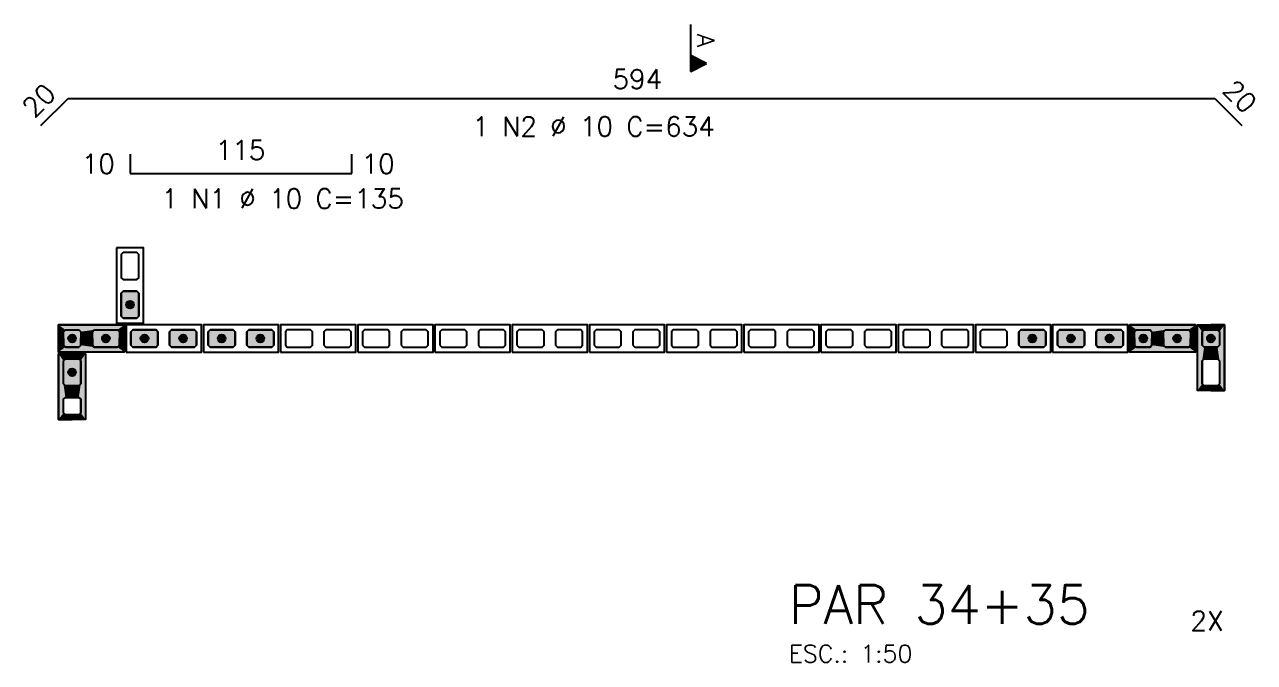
# Model space of a CAD drawing. Extents: x -1.9 to 86, y -1.6 to 61.
# Drawn here: x 26.14 to 38.88, y 30.15 to 36.76 of the extents above; entities that cross this region are included whole.
import ezdxf

# ---------------------------------------------------------------- set-up
doc = ezdxf.new("R2010")
doc.units = 0
doc.header["$MEASUREMENT"] = 0
for name, color, linetype in [('PENA_01', 1, 'CONTINUOUS'), ('PENA_02', 2, 'CONTINUOUS'), ('PENA_03', 3, 'CONTINUOUS'), ('PENA_05', 5, 'CONTINUOUS'), ('PENA_06', 6, 'CONTINUOUS'), ('PENA_11', 252, 'CONTINUOUS'), ('PENA_21', 100, 'CONTINUOUS')]:
    doc.layers.add(name, color=color, linetype=linetype)
doc.styles.get("Standard").update_dxf_attribs({"font": 'ROMANS.SHX'})

msp = doc.modelspace()

# ---------------------------------------------------------------- linework, layer by layer
at = {"layer": 'PENA_01', "linetype": 'Continuous'}
for points in [[(27.16, 34.394), (27.14, 34.374), (27.14, 34.134), (27.16, 34.114), (27.3, 34.114), (27.32, 34.134), (27.32, 34.374), (27.3, 34.394), (27.16, 34.394)], [(27.16, 33.994), (27.14, 33.974), (27.14, 33.734), (27.16, 33.714), (27.3, 33.714), (27.32, 33.734), (27.32, 33.974), (27.3, 33.994), (27.16, 33.994)], [(26.56, 33.594), (26.7, 33.594), (26.72, 33.574), (26.72, 33.434), (26.7, 33.414), (26.56, 33.414), (26.54, 33.434), (26.54, 33.574), (26.56, 33.594)], [(26.86, 33.594), (27.1, 33.594), (27.12, 33.574), (27.12, 33.434), (27.1, 33.414), (26.86, 33.414), (26.84, 33.434), (26.84, 33.574), (26.86, 33.594)], [(27.24, 33.434), (27.26, 33.414), (27.5, 33.414), (27.52, 33.434), (27.52, 33.574), (27.5, 33.594), (27.26, 33.594), (27.24, 33.574), (27.24, 33.434)], [(27.64, 33.434), (27.66, 33.414), (27.9, 33.414), (27.92, 33.434), (27.92, 33.574), (27.9, 33.594), (27.66, 33.594), (27.64, 33.574), (27.64, 33.434)], [(28.04, 33.434), (28.06, 33.414), (28.3, 33.414), (28.32, 33.434), (28.32, 33.574), (28.3, 33.594), (28.06, 33.594), (28.04, 33.574), (28.04, 33.434)], [(28.44, 33.434), (28.46, 33.414), (28.7, 33.414), (28.72, 33.434), (28.72, 33.574), (28.7, 33.594), (28.46, 33.594), (28.44, 33.574), (28.44, 33.434)], [(28.84, 33.434), (28.86, 33.414), (29.1, 33.414), (29.12, 33.434), (29.12, 33.574), (29.1, 33.594), (28.86, 33.594), (28.84, 33.574), (28.84, 33.434)], [(29.24, 33.434), (29.26, 33.414), (29.5, 33.414), (29.52, 33.434), (29.52, 33.574), (29.5, 33.594), (29.26, 33.594), (29.24, 33.574), (29.24, 33.434)], [(29.64, 33.434), (29.66, 33.414), (29.9, 33.414), (29.92, 33.434), (29.92, 33.574), (29.9, 33.594), (29.66, 33.594), (29.64, 33.574), (29.64, 33.434)], [(30.04, 33.434), (30.06, 33.414), (30.3, 33.414), (30.32, 33.434), (30.32, 33.574), (30.3, 33.594), (30.06, 33.594), (30.04, 33.574), (30.04, 33.434)], [(30.44, 33.434), (30.46, 33.414), (30.7, 33.414), (30.72, 33.434), (30.72, 33.574), (30.7, 33.594), (30.46, 33.594), (30.44, 33.574), (30.44, 33.434)], [(30.84, 33.434), (30.86, 33.414), (31.1, 33.414), (31.12, 33.434), (31.12, 33.574), (31.1, 33.594), (30.86, 33.594), (30.84, 33.574), (30.84, 33.434)], [(31.24, 33.434), (31.26, 33.414), (31.5, 33.414), (31.52, 33.434), (31.52, 33.574), (31.5, 33.594), (31.26, 33.594), (31.24, 33.574), (31.24, 33.434)], [(31.64, 33.434), (31.66, 33.414), (31.9, 33.414), (31.92, 33.434), (31.92, 33.574), (31.9, 33.594), (31.66, 33.594), (31.64, 33.574), (31.64, 33.434)], [(32.04, 33.434), (32.06, 33.414), (32.3, 33.414), (32.32, 33.434), (32.32, 33.574), (32.3, 33.594), (32.06, 33.594), (32.04, 33.574), (32.04, 33.434)], [(32.44, 33.434), (32.46, 33.414), (32.7, 33.414), (32.72, 33.434), (32.72, 33.574), (32.7, 33.594), (32.46, 33.594), (32.44, 33.574), (32.44, 33.434)], [(32.84, 33.434), (32.86, 33.414), (33.1, 33.414), (33.12, 33.434), (33.12, 33.574), (33.1, 33.594), (32.86, 33.594), (32.84, 33.574), (32.84, 33.434)], [(33.24, 33.434), (33.26, 33.414), (33.5, 33.414), (33.52, 33.434), (33.52, 33.574), (33.5, 33.594), (33.26, 33.594), (33.24, 33.574), (33.24, 33.434)], [(33.64, 33.434), (33.66, 33.414), (33.9, 33.414), (33.92, 33.434), (33.92, 33.574), (33.9, 33.594), (33.66, 33.594), (33.64, 33.574), (33.64, 33.434)], [(34.04, 33.434), (34.06, 33.414), (34.3, 33.414), (34.32, 33.434), (34.32, 33.574), (34.3, 33.594), (34.06, 33.594), (34.04, 33.574), (34.04, 33.434)], [(34.44, 33.434), (34.46, 33.414), (34.7, 33.414), (34.72, 33.434), (34.72, 33.574), (34.7, 33.594), (34.46, 33.594), (34.44, 33.574), (34.44, 33.434)], [(34.84, 33.434), (34.86, 33.414), (35.1, 33.414), (35.12, 33.434), (35.12, 33.574), (35.1, 33.594), (34.86, 33.594), (34.84, 33.574), (34.84, 33.434)], [(35.24, 33.434), (35.26, 33.414), (35.5, 33.414), (35.52, 33.434), (35.52, 33.574), (35.5, 33.594), (35.26, 33.594), (35.24, 33.574), (35.24, 33.434)], [(35.64, 33.434), (35.66, 33.414), (35.9, 33.414), (35.92, 33.434), (35.92, 33.574), (35.9, 33.594), (35.66, 33.594), (35.64, 33.574), (35.64, 33.434)], [(36.04, 33.434), (36.06, 33.414), (36.3, 33.414), (36.32, 33.434), (36.32, 33.574), (36.3, 33.594), (36.06, 33.594), (36.04, 33.574), (36.04, 33.434)], [(36.44, 33.434), (36.46, 33.414), (36.7, 33.414), (36.72, 33.434), (36.72, 33.574), (36.7, 33.594), (36.46, 33.594), (36.44, 33.574), (36.44, 33.434)], [(36.84, 33.434), (36.86, 33.414), (37.1, 33.414), (37.12, 33.434), (37.12, 33.574), (37.1, 33.594), (36.86, 33.594), (36.84, 33.574), (36.84, 33.434)], [(37.24, 33.434), (37.26, 33.414), (37.5, 33.414), (37.52, 33.434), (37.52, 33.574), (37.5, 33.594), (37.26, 33.594), (37.24, 33.574), (37.24, 33.434)], [(37.66, 33.594), (37.8, 33.594), (37.82, 33.574), (37.82, 33.434), (37.8, 33.414), (37.66, 33.414), (37.64, 33.434), (37.64, 33.574), (37.66, 33.594)], [(37.96, 33.594), (38.2, 33.594), (38.22, 33.574), (38.22, 33.434), (38.2, 33.414), (37.96, 33.414), (37.94, 33.434), (37.94, 33.574), (37.96, 33.594)], [(38.52, 33.574), (38.52, 33.434), (38.5, 33.414), (38.36, 33.414), (38.34, 33.434), (38.34, 33.574), (38.36, 33.594), (38.5, 33.594), (38.52, 33.574)], [(26.54, 33.034), (26.54, 33.274), (26.56, 33.294), (26.7, 33.294), (26.72, 33.274), (26.72, 33.034), (26.7, 33.014), (26.56, 33.014), (26.54, 33.034)], [(38.52, 33.274), (38.52, 33.034), (38.5, 33.014), (38.36, 33.014), (38.34, 33.034), (38.34, 33.274), (38.36, 33.294), (38.5, 33.294), (38.52, 33.274)], [(26.54, 32.734), (26.54, 32.874), (26.56, 32.894), (26.7, 32.894), (26.72, 32.874), (26.72, 32.734), (26.7, 32.714), (26.56, 32.714), (26.54, 32.734)]]:
    msp.add_lwpolyline(points, dxfattribs=at)
at = {"layer": 'PENA_02', "linetype": 'Continuous'}
for points in [[(27.09, 34.444), (27.09, 33.664), (27.37, 33.664), (27.37, 34.444), (27.09, 34.444)], [(26.49, 33.644), (27.17, 33.644), (27.17, 33.364), (26.49, 33.364), (26.49, 33.644)], [(27.19, 33.364), (27.97, 33.364), (27.97, 33.644), (27.19, 33.644), (27.19, 33.364)], [(27.99, 33.364), (28.77, 33.364), (28.77, 33.644), (27.99, 33.644), (27.99, 33.364)], [(28.79, 33.364), (29.57, 33.364), (29.57, 33.644), (28.79, 33.644), (28.79, 33.364)], [(29.59, 33.364), (30.37, 33.364), (30.37, 33.644), (29.59, 33.644), (29.59, 33.364)], [(30.39, 33.364), (31.17, 33.364), (31.17, 33.644), (30.39, 33.644), (30.39, 33.364)], [(31.19, 33.364), (31.97, 33.364), (31.97, 33.644), (31.19, 33.644), (31.19, 33.364)], [(31.99, 33.364), (32.77, 33.364), (32.77, 33.644), (31.99, 33.644), (31.99, 33.364)], [(32.79, 33.364), (33.57, 33.364), (33.57, 33.644), (32.79, 33.644), (32.79, 33.364)], [(33.59, 33.364), (34.37, 33.364), (34.37, 33.644), (33.59, 33.644), (33.59, 33.364)], [(34.39, 33.364), (35.17, 33.364), (35.17, 33.644), (34.39, 33.644), (34.39, 33.364)], [(35.19, 33.364), (35.97, 33.364), (35.97, 33.644), (35.19, 33.644), (35.19, 33.364)], [(35.99, 33.364), (36.77, 33.364), (36.77, 33.644), (35.99, 33.644), (35.99, 33.364)], [(36.79, 33.364), (37.57, 33.364), (37.57, 33.644), (36.79, 33.644), (36.79, 33.364)], [(37.59, 33.644), (38.27, 33.644), (38.27, 33.364), (37.59, 33.364), (37.59, 33.644)], [(38.57, 33.644), (38.57, 32.964), (38.29, 32.964), (38.29, 33.644), (38.57, 33.644)], [(26.49, 32.664), (26.49, 33.344), (26.77, 33.344), (26.77, 32.664), (26.49, 32.664)]]:
    msp.add_lwpolyline(points, dxfattribs=at)
at = {"layer": 'PENA_03', "linetype": 'Continuous'}
for p, q in [((33.039, 36.756), (33.039, 36.27)), ((33.04, 36.435), (33.04, 36.756)), ((33.039, 36.27), (33.205, 36.353)), ((33.04, 36.271), (33.04, 36.435)), ((33.204, 36.353), (33.04, 36.435)), ((33.205, 36.353), (33.04, 36.435)), ((33.04, 36.271), (33.204, 36.353)), ((33.052, 36.276), (33.052, 36.429)), ((33.065, 36.283), (33.065, 36.423)), ((33.078, 36.289), (33.078, 36.417)), ((33.09, 36.295), (33.09, 36.41)), ((33.103, 36.302), (33.103, 36.404)), ((33.116, 36.308), (33.116, 36.397)), ((33.129, 36.315), (33.129, 36.391)), ((33.142, 36.321), (33.142, 36.385)), ((33.154, 36.327), (33.154, 36.378)), ((33.167, 36.334), (33.167, 36.372)), ((33.18, 36.34), (33.18, 36.366)), ((33.193, 36.346), (33.193, 36.359))]:
    msp.add_line(p, q, dxfattribs=at)
for points in [[(27.16, 33.714), (27.14, 33.734), (27.14, 33.974), (27.16, 33.994), (27.3, 33.994), (27.32, 33.974), (27.32, 33.734), (27.3, 33.714), (27.16, 33.714)], [(26.7, 33.594), (26.72, 33.574), (26.72, 33.434), (26.7, 33.414), (26.56, 33.414), (26.54, 33.434), (26.54, 33.574), (26.56, 33.594), (26.7, 33.594)], [(27.12, 33.434), (27.1, 33.414), (26.86, 33.414), (26.84, 33.434), (26.84, 33.574), (26.86, 33.594), (27.1, 33.594), (27.12, 33.574), (27.12, 33.434)], [(27.24, 33.574), (27.26, 33.594), (27.5, 33.594), (27.52, 33.574), (27.52, 33.434), (27.5, 33.414), (27.26, 33.414), (27.24, 33.434), (27.24, 33.574)], [(27.64, 33.574), (27.66, 33.594), (27.9, 33.594), (27.92, 33.574), (27.92, 33.434), (27.9, 33.414), (27.66, 33.414), (27.64, 33.434), (27.64, 33.574)], [(28.04, 33.574), (28.06, 33.594), (28.3, 33.594), (28.32, 33.574), (28.32, 33.434), (28.3, 33.414), (28.06, 33.414), (28.04, 33.434), (28.04, 33.574)], [(28.44, 33.574), (28.46, 33.594), (28.7, 33.594), (28.72, 33.574), (28.72, 33.434), (28.7, 33.414), (28.46, 33.414), (28.44, 33.434), (28.44, 33.574)], [(36.72, 33.434), (36.7, 33.414), (36.46, 33.414), (36.44, 33.434), (36.44, 33.574), (36.46, 33.594), (36.7, 33.594), (36.72, 33.574), (36.72, 33.434)], [(37.12, 33.434), (37.1, 33.414), (36.86, 33.414), (36.84, 33.434), (36.84, 33.574), (36.86, 33.594), (37.1, 33.594), (37.12, 33.574), (37.12, 33.434)], [(37.52, 33.434), (37.5, 33.414), (37.26, 33.414), (37.24, 33.434), (37.24, 33.574), (37.26, 33.594), (37.5, 33.594), (37.52, 33.574), (37.52, 33.434)], [(37.8, 33.594), (37.82, 33.574), (37.82, 33.434), (37.8, 33.414), (37.66, 33.414), (37.64, 33.434), (37.64, 33.574), (37.66, 33.594), (37.8, 33.594)], [(38.22, 33.434), (38.2, 33.414), (37.96, 33.414), (37.94, 33.434), (37.94, 33.574), (37.96, 33.594), (38.2, 33.594), (38.22, 33.574), (38.22, 33.434)], [(38.52, 33.434), (38.5, 33.414), (38.36, 33.414), (38.34, 33.434), (38.34, 33.574), (38.36, 33.594), (38.5, 33.594), (38.52, 33.574), (38.52, 33.434)], [(26.7, 33.294), (26.72, 33.274), (26.72, 33.034), (26.7, 33.014), (26.56, 33.014), (26.54, 33.034), (26.54, 33.274), (26.56, 33.294), (26.7, 33.294)]]:
    msp.add_lwpolyline(points, dxfattribs=at)
for centre in [(27.23, 33.854), (26.63, 33.504), (26.98, 33.504), (27.38, 33.504), (27.78, 33.504), (28.18, 33.504), (28.58, 33.504), (36.58, 33.504), (36.98, 33.504), (37.38, 33.504), (37.73, 33.504), (38.08, 33.504), (38.43, 33.504), (26.63, 33.154)]:
    msp.add_circle(centre, 0.04, dxfattribs=at)
for points in [[(27.27, 33.854), (27.21, 33.889), (27.192, 33.868)], [(27.27, 33.854), (27.192, 33.868), (27.192, 33.841)], [(27.27, 33.854), (27.192, 33.841), (27.21, 33.82)], [(27.27, 33.854), (27.237, 33.894), (27.21, 33.889)], [(27.27, 33.854), (27.21, 33.82), (27.237, 33.815)], [(27.27, 33.854), (27.26, 33.88), (27.237, 33.894)], [(27.27, 33.854), (27.237, 33.815), (27.26, 33.829)], [(27.27, 33.854), (27.26, 33.829), (27.27, 33.854)], [(26.67, 33.504), (26.61, 33.539), (26.592, 33.518)], [(26.67, 33.504), (26.592, 33.518), (26.592, 33.491)], [(26.67, 33.504), (26.637, 33.544), (26.61, 33.539)], [(26.67, 33.504), (26.66, 33.53), (26.637, 33.544)], [(27.02, 33.504), (26.96, 33.539), (26.942, 33.518)], [(27.02, 33.504), (26.942, 33.518), (26.942, 33.491)], [(27.02, 33.504), (26.987, 33.544), (26.96, 33.539)], [(27.02, 33.504), (27.01, 33.53), (26.987, 33.544)], [(27.42, 33.504), (27.36, 33.539), (27.342, 33.518)], [(27.42, 33.504), (27.342, 33.518), (27.342, 33.491)], [(27.42, 33.504), (27.387, 33.544), (27.36, 33.539)], [(27.42, 33.504), (27.41, 33.53), (27.387, 33.544)], [(27.82, 33.504), (27.76, 33.539), (27.742, 33.518)], [(27.82, 33.504), (27.742, 33.518), (27.742, 33.491)], [(27.82, 33.504), (27.787, 33.544), (27.76, 33.539)], [(27.82, 33.504), (27.81, 33.53), (27.787, 33.544)], [(28.22, 33.504), (28.16, 33.539), (28.142, 33.518)], [(28.22, 33.504), (28.142, 33.518), (28.142, 33.491)], [(28.22, 33.504), (28.187, 33.544), (28.16, 33.539)], [(28.22, 33.504), (28.21, 33.53), (28.187, 33.544)], [(28.62, 33.504), (28.56, 33.539), (28.542, 33.518)], [(28.62, 33.504), (28.542, 33.518), (28.542, 33.491)], [(28.62, 33.504), (28.587, 33.544), (28.56, 33.539)], [(28.62, 33.504), (28.61, 33.53), (28.587, 33.544)], [(36.62, 33.504), (36.56, 33.539), (36.542, 33.518)], [(36.62, 33.504), (36.542, 33.518), (36.542, 33.491)], [(36.62, 33.504), (36.587, 33.544), (36.56, 33.539)], [(36.62, 33.504), (36.61, 33.53), (36.587, 33.544)], [(37.02, 33.504), (36.96, 33.539), (36.942, 33.518)], [(37.02, 33.504), (36.942, 33.518), (36.942, 33.491)], [(37.02, 33.504), (36.987, 33.544), (36.96, 33.539)], [(37.02, 33.504), (37.01, 33.53), (36.987, 33.544)], [(37.42, 33.504), (37.36, 33.539), (37.342, 33.518)], [(37.42, 33.504), (37.342, 33.518), (37.342, 33.491)], [(37.42, 33.504), (37.387, 33.544), (37.36, 33.539)], [(37.42, 33.504), (37.41, 33.53), (37.387, 33.544)], [(37.77, 33.504), (37.71, 33.539), (37.692, 33.518)], [(37.77, 33.504), (37.692, 33.518), (37.692, 33.491)], [(37.77, 33.504), (37.737, 33.544), (37.71, 33.539)], [(37.77, 33.504), (37.76, 33.53), (37.737, 33.544)], [(38.12, 33.504), (38.06, 33.539), (38.042, 33.518)], [(38.12, 33.504), (38.042, 33.518), (38.042, 33.491)], [(38.12, 33.504), (38.087, 33.544), (38.06, 33.539)], [(38.12, 33.504), (38.11, 33.53), (38.087, 33.544)], [(38.47, 33.504), (38.41, 33.539), (38.392, 33.518)], [(38.47, 33.504), (38.392, 33.518), (38.392, 33.491)], [(38.47, 33.504), (38.437, 33.544), (38.41, 33.539)], [(38.47, 33.504), (38.46, 33.53), (38.437, 33.544)], [(26.67, 33.504), (26.592, 33.491), (26.61, 33.47)], [(26.67, 33.504), (26.61, 33.47), (26.637, 33.465)], [(26.67, 33.504), (26.637, 33.465), (26.66, 33.479)], [(26.67, 33.504), (26.66, 33.479), (26.67, 33.504)], [(27.02, 33.504), (26.942, 33.491), (26.96, 33.47)], [(27.02, 33.504), (26.96, 33.47), (26.987, 33.465)], [(27.02, 33.504), (26.987, 33.465), (27.01, 33.479)], [(27.02, 33.504), (27.01, 33.479), (27.02, 33.504)], [(27.42, 33.504), (27.342, 33.491), (27.36, 33.47)], [(27.42, 33.504), (27.36, 33.47), (27.387, 33.465)], [(27.42, 33.504), (27.387, 33.465), (27.41, 33.479)], [(27.42, 33.504), (27.41, 33.479), (27.42, 33.504)], [(27.82, 33.504), (27.742, 33.491), (27.76, 33.47)], [(27.82, 33.504), (27.76, 33.47), (27.787, 33.465)], [(27.82, 33.504), (27.787, 33.465), (27.81, 33.479)], [(27.82, 33.504), (27.81, 33.479), (27.82, 33.504)], [(28.22, 33.504), (28.142, 33.491), (28.16, 33.47)], [(28.22, 33.504), (28.16, 33.47), (28.187, 33.465)], [(28.22, 33.504), (28.187, 33.465), (28.21, 33.479)], [(28.22, 33.504), (28.21, 33.479), (28.22, 33.504)], [(28.62, 33.504), (28.542, 33.491), (28.56, 33.47)], [(28.62, 33.504), (28.56, 33.47), (28.587, 33.465)], [(28.62, 33.504), (28.587, 33.465), (28.61, 33.479)], [(28.62, 33.504), (28.61, 33.479), (28.62, 33.504)], [(36.62, 33.504), (36.542, 33.491), (36.56, 33.47)], [(36.62, 33.504), (36.56, 33.47), (36.587, 33.465)], [(36.62, 33.504), (36.587, 33.465), (36.61, 33.479)], [(36.62, 33.504), (36.61, 33.479), (36.62, 33.504)], [(37.02, 33.504), (36.942, 33.491), (36.96, 33.47)], [(37.02, 33.504), (36.96, 33.47), (36.987, 33.465)], [(37.02, 33.504), (36.987, 33.465), (37.01, 33.479)], [(37.02, 33.504), (37.01, 33.479), (37.02, 33.504)], [(37.42, 33.504), (37.342, 33.491), (37.36, 33.47)], [(37.42, 33.504), (37.36, 33.47), (37.387, 33.465)], [(37.42, 33.504), (37.387, 33.465), (37.41, 33.479)], [(37.42, 33.504), (37.41, 33.479), (37.42, 33.504)], [(37.77, 33.504), (37.692, 33.491), (37.71, 33.47)], [(37.77, 33.504), (37.71, 33.47), (37.737, 33.465)], [(37.77, 33.504), (37.737, 33.465), (37.76, 33.479)], [(37.77, 33.504), (37.76, 33.479), (37.77, 33.504)], [(38.12, 33.504), (38.042, 33.491), (38.06, 33.47)], [(38.12, 33.504), (38.06, 33.47), (38.087, 33.465)], [(38.12, 33.504), (38.087, 33.465), (38.11, 33.479)], [(38.12, 33.504), (38.11, 33.479), (38.12, 33.504)], [(38.47, 33.504), (38.392, 33.491), (38.41, 33.47)], [(38.47, 33.504), (38.41, 33.47), (38.437, 33.465)], [(38.47, 33.504), (38.437, 33.465), (38.46, 33.479)], [(38.47, 33.504), (38.46, 33.479), (38.47, 33.504)], [(26.67, 33.154), (26.61, 33.189), (26.592, 33.168)], [(26.67, 33.154), (26.592, 33.168), (26.592, 33.141)], [(26.67, 33.154), (26.592, 33.141), (26.61, 33.12)], [(26.67, 33.154), (26.637, 33.194), (26.61, 33.189)], [(26.67, 33.154), (26.61, 33.12), (26.637, 33.115)], [(26.67, 33.154), (26.66, 33.18), (26.637, 33.194)], [(26.67, 33.154), (26.637, 33.115), (26.66, 33.129)], [(26.67, 33.154), (26.66, 33.129), (26.67, 33.154)]]:
    msp.add_solid(points, dxfattribs=at)
at = {"layer": 'PENA_05', "linetype": 'Continuous'}
for p, q in [((26.307, 35.71), (26.59, 35.992)), ((26.59, 35.992), (38.47, 35.992)), ((38.47, 35.992), (38.752, 35.71)), ((27.23, 35.415), (27.23, 35.215)), ((29.53, 35.215), (29.53, 35.415)), ((27.23, 35.215), (29.53, 35.215))]:
    msp.add_line(p, q, dxfattribs=at)
at = {"layer": 'PENA_11', "linetype": 'Continuous'}
for points in [[(27.16, 33.714), (27.14, 33.974), (27.16, 33.994)], [(27.16, 33.714), (27.14, 33.734), (27.14, 33.974)], [(27.16, 33.714), (27.16, 33.994), (27.3, 33.994)], [(27.16, 33.714), (27.3, 33.994), (27.32, 33.974)], [(27.16, 33.714), (27.32, 33.974), (27.32, 33.734)], [(27.16, 33.714), (27.32, 33.734), (27.3, 33.714)], [(27.16, 33.714), (27.3, 33.714), (27.16, 33.714)], [(26.7, 33.594), (26.56, 33.414), (26.54, 33.434)], [(26.7, 33.594), (26.54, 33.434), (26.54, 33.574)], [(26.7, 33.594), (26.54, 33.574), (26.56, 33.594)], [(26.7, 33.594), (26.7, 33.414), (26.56, 33.414)], [(26.7, 33.594), (26.56, 33.594), (26.7, 33.594)], [(26.7, 33.594), (26.72, 33.574), (26.72, 33.434)], [(26.7, 33.594), (26.72, 33.434), (26.7, 33.414)], [(27.12, 33.434), (26.84, 33.574), (26.86, 33.594)], [(27.12, 33.434), (26.84, 33.434), (26.84, 33.574)], [(27.12, 33.434), (26.86, 33.594), (27.1, 33.594)], [(27.12, 33.434), (27.1, 33.594), (27.12, 33.574)], [(27.12, 33.434), (27.12, 33.574), (27.12, 33.434)], [(27.24, 33.574), (27.26, 33.594), (27.5, 33.594)], [(27.24, 33.574), (27.5, 33.594), (27.52, 33.574)], [(27.24, 33.574), (27.52, 33.574), (27.52, 33.434)], [(27.24, 33.574), (27.52, 33.434), (27.5, 33.414)], [(27.24, 33.574), (27.5, 33.414), (27.26, 33.414)], [(27.24, 33.574), (27.26, 33.414), (27.24, 33.434)], [(27.24, 33.574), (27.24, 33.434), (27.24, 33.574)], [(27.64, 33.574), (27.66, 33.594), (27.9, 33.594)], [(27.64, 33.574), (27.9, 33.594), (27.92, 33.574)], [(27.64, 33.574), (27.92, 33.574), (27.92, 33.434)], [(27.64, 33.574), (27.92, 33.434), (27.9, 33.414)], [(27.64, 33.574), (27.9, 33.414), (27.66, 33.414)], [(27.64, 33.574), (27.66, 33.414), (27.64, 33.434)], [(27.64, 33.574), (27.64, 33.434), (27.64, 33.574)], [(28.04, 33.574), (28.06, 33.594), (28.3, 33.594)], [(28.04, 33.574), (28.3, 33.594), (28.32, 33.574)], [(28.04, 33.574), (28.32, 33.574), (28.32, 33.434)], [(28.04, 33.574), (28.32, 33.434), (28.3, 33.414)], [(28.04, 33.574), (28.3, 33.414), (28.06, 33.414)], [(28.04, 33.574), (28.06, 33.414), (28.04, 33.434)], [(28.04, 33.574), (28.04, 33.434), (28.04, 33.574)], [(28.44, 33.574), (28.46, 33.594), (28.7, 33.594)], [(28.44, 33.574), (28.7, 33.594), (28.72, 33.574)], [(28.44, 33.574), (28.72, 33.574), (28.72, 33.434)], [(28.44, 33.574), (28.72, 33.434), (28.7, 33.414)], [(28.44, 33.574), (28.7, 33.414), (28.46, 33.414)], [(28.44, 33.574), (28.46, 33.414), (28.44, 33.434)], [(28.44, 33.574), (28.44, 33.434), (28.44, 33.574)], [(36.72, 33.434), (36.44, 33.574), (36.46, 33.594)], [(36.72, 33.434), (36.44, 33.434), (36.44, 33.574)], [(36.72, 33.434), (36.46, 33.594), (36.7, 33.594)], [(36.72, 33.434), (36.7, 33.594), (36.72, 33.574)], [(36.72, 33.434), (36.72, 33.574), (36.72, 33.434)], [(37.12, 33.434), (36.84, 33.574), (36.86, 33.594)], [(37.12, 33.434), (36.84, 33.434), (36.84, 33.574)], [(37.12, 33.434), (36.86, 33.594), (37.1, 33.594)], [(37.12, 33.434), (37.1, 33.594), (37.12, 33.574)], [(37.12, 33.434), (37.12, 33.574), (37.12, 33.434)], [(37.52, 33.434), (37.24, 33.574), (37.26, 33.594)], [(37.52, 33.434), (37.24, 33.434), (37.24, 33.574)], [(37.52, 33.434), (37.26, 33.594), (37.5, 33.594)], [(37.52, 33.434), (37.5, 33.594), (37.52, 33.574)], [(37.52, 33.434), (37.52, 33.574), (37.52, 33.434)], [(37.8, 33.594), (37.66, 33.414), (37.64, 33.434)], [(37.8, 33.594), (37.64, 33.434), (37.64, 33.574)], [(37.8, 33.594), (37.64, 33.574), (37.66, 33.594)], [(37.8, 33.594), (37.8, 33.414), (37.66, 33.414)], [(37.8, 33.594), (37.66, 33.594), (37.8, 33.594)], [(37.8, 33.594), (37.82, 33.574), (37.82, 33.434)], [(37.8, 33.594), (37.82, 33.434), (37.8, 33.414)], [(38.22, 33.434), (37.94, 33.574), (37.96, 33.594)], [(38.22, 33.434), (37.94, 33.434), (37.94, 33.574)], [(38.22, 33.434), (37.96, 33.594), (38.2, 33.594)], [(38.22, 33.434), (38.2, 33.594), (38.22, 33.574)], [(38.22, 33.434), (38.22, 33.574), (38.22, 33.434)], [(38.52, 33.434), (38.34, 33.574), (38.36, 33.594)], [(38.52, 33.434), (38.34, 33.434), (38.34, 33.574)], [(38.52, 33.434), (38.36, 33.594), (38.5, 33.594)], [(38.52, 33.434), (38.5, 33.594), (38.52, 33.574)], [(38.52, 33.434), (38.52, 33.574), (38.52, 33.434)], [(27.12, 33.434), (26.86, 33.414), (26.84, 33.434)], [(27.12, 33.434), (27.1, 33.414), (26.86, 33.414)], [(36.72, 33.434), (36.46, 33.414), (36.44, 33.434)], [(36.72, 33.434), (36.7, 33.414), (36.46, 33.414)], [(37.12, 33.434), (36.86, 33.414), (36.84, 33.434)], [(37.12, 33.434), (37.1, 33.414), (36.86, 33.414)], [(37.52, 33.434), (37.26, 33.414), (37.24, 33.434)], [(37.52, 33.434), (37.5, 33.414), (37.26, 33.414)], [(38.22, 33.434), (37.96, 33.414), (37.94, 33.434)], [(38.22, 33.434), (38.2, 33.414), (37.96, 33.414)], [(38.52, 33.434), (38.36, 33.414), (38.34, 33.434)], [(38.52, 33.434), (38.5, 33.414), (38.36, 33.414)], [(26.7, 33.294), (26.56, 33.014), (26.54, 33.034)], [(26.7, 33.294), (26.54, 33.034), (26.54, 33.274)], [(26.7, 33.294), (26.54, 33.274), (26.56, 33.294)], [(26.7, 33.294), (26.7, 33.014), (26.56, 33.014)], [(26.7, 33.294), (26.56, 33.294), (26.7, 33.294)], [(26.7, 33.294), (26.72, 33.274), (26.72, 33.034)], [(26.7, 33.294), (26.72, 33.034), (26.7, 33.014)]]:
    msp.add_solid(points, dxfattribs=at)
at = {"layer": 'PENA_21', "linetype": 'Continuous'}
for points in [[(26.49, 33.504), (26.54, 33.504), (26.54, 33.574), (26.56, 33.594), (26.7, 33.594), (26.72, 33.574), (26.72, 33.504), (26.84, 33.504), (26.84, 33.574), (26.86, 33.594), (27.1, 33.594), (27.12, 33.574), (27.12, 33.504), (27.17, 33.504), (27.17, 33.644), (26.49, 33.644), (26.49, 33.504)], [(37.59, 33.504), (37.64, 33.504), (37.64, 33.574), (37.66, 33.594), (37.8, 33.594), (37.82, 33.574), (37.82, 33.504), (37.94, 33.504), (37.94, 33.574), (37.96, 33.594), (38.2, 33.594), (38.22, 33.574), (38.22, 33.504), (38.27, 33.504), (38.27, 33.644), (37.59, 33.644), (37.59, 33.504)], [(38.43, 33.644), (38.43, 33.594), (38.36, 33.594), (38.34, 33.574), (38.34, 33.434), (38.36, 33.414), (38.43, 33.414), (38.43, 33.294), (38.36, 33.294), (38.34, 33.274), (38.34, 33.034), (38.36, 33.014), (38.43, 33.014), (38.43, 32.964), (38.29, 32.964), (38.29, 33.644), (38.43, 33.644)], [(38.43, 33.644), (38.43, 33.594), (38.5, 33.594), (38.52, 33.574), (38.52, 33.434), (38.5, 33.414), (38.43, 33.414), (38.43, 33.294), (38.5, 33.294), (38.52, 33.274), (38.52, 33.034), (38.5, 33.014), (38.43, 33.014), (38.43, 32.964), (38.57, 32.964), (38.57, 33.644), (38.43, 33.644)], [(26.49, 33.504), (26.54, 33.504), (26.54, 33.434), (26.56, 33.414), (26.7, 33.414), (26.72, 33.434), (26.72, 33.504), (26.84, 33.504), (26.84, 33.434), (26.86, 33.414), (27.1, 33.414), (27.12, 33.434), (27.12, 33.504), (27.17, 33.504), (27.17, 33.364), (26.49, 33.364), (26.49, 33.504)], [(37.59, 33.504), (37.64, 33.504), (37.64, 33.434), (37.66, 33.414), (37.8, 33.414), (37.82, 33.434), (37.82, 33.504), (37.94, 33.504), (37.94, 33.434), (37.96, 33.414), (38.2, 33.414), (38.22, 33.434), (38.22, 33.504), (38.27, 33.504), (38.27, 33.364), (37.59, 33.364), (37.59, 33.504)], [(26.63, 32.664), (26.63, 32.714), (26.56, 32.714), (26.54, 32.734), (26.54, 32.874), (26.56, 32.894), (26.63, 32.894), (26.63, 33.014), (26.56, 33.014), (26.54, 33.034), (26.54, 33.274), (26.56, 33.294), (26.63, 33.294), (26.63, 33.344), (26.49, 33.344), (26.49, 32.664), (26.63, 32.664)], [(26.63, 32.664), (26.63, 32.714), (26.7, 32.714), (26.72, 32.734), (26.72, 32.874), (26.7, 32.894), (26.63, 32.894), (26.63, 33.014), (26.7, 33.014), (26.72, 33.034), (26.72, 33.274), (26.7, 33.294), (26.63, 33.294), (26.63, 33.344), (26.77, 33.344), (26.77, 32.664), (26.63, 32.664)]]:
    msp.add_lwpolyline(points, dxfattribs=at)
for points in [[(27.17, 33.644), (26.49, 33.644), (26.56, 33.594)], [(26.49, 33.644), (26.49, 33.504), (26.54, 33.504)], [(26.49, 33.644), (26.54, 33.504), (26.54, 33.574)], [(26.49, 33.644), (26.54, 33.574), (26.56, 33.594)], [(27.17, 33.644), (26.56, 33.594), (26.7, 33.594)], [(27.17, 33.644), (26.7, 33.594), (26.72, 33.574)], [(27.17, 33.644), (26.72, 33.574), (26.86, 33.594)], [(27.17, 33.644), (26.86, 33.594), (27.1, 33.594)], [(27.17, 33.644), (27.1, 33.594), (27.12, 33.574)], [(27.17, 33.644), (27.12, 33.574), (27.17, 33.504)], [(38.27, 33.644), (37.59, 33.644), (37.66, 33.594)], [(37.59, 33.644), (37.59, 33.504), (37.64, 33.504)], [(37.59, 33.644), (37.64, 33.504), (37.64, 33.574)], [(37.59, 33.644), (37.64, 33.574), (37.66, 33.594)], [(38.27, 33.644), (37.66, 33.594), (37.8, 33.594)], [(38.27, 33.644), (37.8, 33.594), (37.82, 33.574)], [(38.27, 33.644), (37.82, 33.574), (37.96, 33.594)], [(38.27, 33.644), (37.96, 33.594), (38.2, 33.594)], [(38.27, 33.644), (38.2, 33.594), (38.22, 33.574)], [(38.27, 33.644), (38.22, 33.574), (38.27, 33.504)], [(38.36, 33.594), (38.34, 33.574), (38.29, 33.644)], [(38.36, 33.594), (38.29, 33.644), (38.43, 33.644)], [(38.29, 33.644), (38.34, 33.574), (38.29, 32.964)], [(38.36, 33.594), (38.43, 33.644), (38.43, 33.594)], [(38.57, 33.644), (38.43, 33.644), (38.5, 33.594)], [(38.5, 33.594), (38.43, 33.644), (38.43, 33.594)], [(38.52, 33.574), (38.57, 33.644), (38.5, 33.594)], [(38.57, 32.964), (38.57, 33.644), (38.52, 33.574)], [(26.72, 33.574), (26.84, 33.574), (26.86, 33.594)], [(26.72, 33.574), (26.72, 33.504), (26.84, 33.504)], [(26.72, 33.574), (26.84, 33.504), (26.84, 33.574)], [(27.17, 33.504), (27.12, 33.574), (27.12, 33.504)], [(37.82, 33.574), (37.94, 33.574), (37.96, 33.594)], [(37.82, 33.574), (37.82, 33.504), (37.94, 33.504)], [(37.82, 33.574), (37.94, 33.504), (37.94, 33.574)], [(38.27, 33.504), (38.22, 33.574), (38.22, 33.504)], [(38.29, 32.964), (38.34, 33.574), (38.34, 33.034)], [(38.34, 33.034), (38.34, 33.574), (38.34, 33.434)], [(38.52, 33.434), (38.57, 32.964), (38.52, 33.574)], [(26.49, 33.364), (26.49, 33.504), (26.54, 33.504)], [(26.49, 33.364), (26.54, 33.504), (26.54, 33.434)], [(26.49, 33.364), (26.54, 33.434), (26.56, 33.414)], [(27.17, 33.364), (26.49, 33.364), (26.56, 33.414)], [(27.17, 33.364), (26.56, 33.414), (26.7, 33.414)], [(27.17, 33.364), (26.7, 33.414), (26.72, 33.434)], [(26.72, 33.434), (26.72, 33.504), (26.84, 33.504)], [(26.72, 33.434), (26.84, 33.504), (26.84, 33.434)], [(27.17, 33.364), (26.72, 33.434), (26.86, 33.414)], [(26.72, 33.434), (26.84, 33.434), (26.86, 33.414)], [(27.17, 33.364), (26.86, 33.414), (27.1, 33.414)], [(27.17, 33.364), (27.1, 33.414), (27.12, 33.434)], [(27.17, 33.364), (27.12, 33.434), (27.17, 33.504)], [(27.17, 33.504), (27.12, 33.434), (27.12, 33.504)], [(37.59, 33.364), (37.59, 33.504), (37.64, 33.504)], [(37.59, 33.364), (37.64, 33.504), (37.64, 33.434)], [(37.59, 33.364), (37.64, 33.434), (37.66, 33.414)], [(38.27, 33.364), (37.59, 33.364), (37.66, 33.414)], [(38.27, 33.364), (37.66, 33.414), (37.8, 33.414)], [(38.27, 33.364), (37.8, 33.414), (37.82, 33.434)], [(37.82, 33.434), (37.82, 33.504), (37.94, 33.504)], [(37.82, 33.434), (37.94, 33.504), (37.94, 33.434)], [(38.27, 33.364), (37.82, 33.434), (37.96, 33.414)], [(37.82, 33.434), (37.94, 33.434), (37.96, 33.414)], [(38.27, 33.364), (37.96, 33.414), (38.2, 33.414)], [(38.27, 33.364), (38.2, 33.414), (38.22, 33.434)], [(38.27, 33.364), (38.22, 33.434), (38.27, 33.504)], [(38.27, 33.504), (38.22, 33.434), (38.22, 33.504)], [(38.34, 33.034), (38.34, 33.274), (38.34, 33.434)], [(38.36, 33.414), (38.34, 33.274), (38.34, 33.434)], [(38.36, 33.414), (38.36, 33.294), (38.34, 33.274)], [(38.43, 33.414), (38.36, 33.294), (38.36, 33.414)], [(38.43, 33.414), (38.43, 33.294), (38.36, 33.294)], [(38.43, 33.414), (38.5, 33.294), (38.5, 33.414)], [(38.43, 33.414), (38.43, 33.294), (38.5, 33.294)], [(38.5, 33.414), (38.52, 33.274), (38.52, 33.434)], [(38.5, 33.294), (38.52, 33.274), (38.5, 33.414)], [(38.52, 33.274), (38.57, 32.964), (38.52, 33.434)], [(26.63, 33.344), (26.49, 33.344), (26.56, 33.294)], [(26.56, 33.294), (26.49, 33.344), (26.54, 33.274)], [(26.49, 33.344), (26.54, 32.734), (26.54, 33.274)], [(26.49, 32.664), (26.54, 32.734), (26.49, 33.344)], [(26.54, 33.274), (26.54, 32.734), (26.54, 32.874)], [(26.54, 33.274), (26.54, 33.034), (26.54, 32.874)], [(26.63, 33.294), (26.63, 33.344), (26.56, 33.294)], [(26.7, 33.294), (26.63, 33.294), (26.77, 33.344)], [(26.63, 33.294), (26.63, 33.344), (26.77, 33.344)], [(26.72, 33.274), (26.7, 33.294), (26.77, 33.344)], [(26.72, 33.034), (26.77, 33.344), (26.72, 32.874)], [(26.72, 32.874), (26.77, 33.344), (26.72, 32.734)], [(26.77, 33.344), (26.77, 32.664), (26.72, 32.734)], [(26.72, 33.034), (26.72, 33.274), (26.77, 33.344)], [(38.52, 33.274), (38.52, 33.034), (38.57, 32.964)], [(26.56, 32.894), (26.54, 33.034), (26.54, 32.874)], [(26.56, 32.894), (26.56, 33.014), (26.54, 33.034)], [(26.63, 32.894), (26.56, 33.014), (26.56, 32.894)], [(26.63, 32.894), (26.63, 33.014), (26.56, 33.014)], [(26.63, 32.894), (26.7, 33.014), (26.7, 32.894)], [(26.63, 32.894), (26.63, 33.014), (26.7, 33.014)], [(26.7, 33.014), (26.72, 33.034), (26.7, 32.894)], [(26.7, 32.894), (26.72, 33.034), (26.72, 32.874)], [(38.36, 33.014), (38.29, 32.964), (38.34, 33.034)], [(38.43, 32.964), (38.29, 32.964), (38.36, 33.014)], [(38.43, 33.014), (38.43, 32.964), (38.36, 33.014)], [(38.5, 33.014), (38.43, 33.014), (38.57, 32.964)], [(38.43, 33.014), (38.43, 32.964), (38.57, 32.964)], [(38.52, 33.034), (38.5, 33.014), (38.57, 32.964)], [(26.56, 32.714), (26.54, 32.734), (26.49, 32.664)], [(26.56, 32.714), (26.49, 32.664), (26.63, 32.664)], [(26.56, 32.714), (26.63, 32.664), (26.63, 32.714)], [(26.77, 32.664), (26.63, 32.664), (26.7, 32.714)], [(26.7, 32.714), (26.63, 32.664), (26.63, 32.714)], [(26.72, 32.734), (26.77, 32.664), (26.7, 32.714)]]:
    msp.add_solid(points, dxfattribs=at)

# ---------------------------------------------------------------- texts
at = {"layer": 'PENA_02', "linetype": 'Continuous'}
msp.add_text('2X', height=0.2, dxfattribs=at).set_placement((38.218, 30.479))
at = {"layer": 'PENA_03', "linetype": 'Continuous'}
for s, height, rotation, p in [('A', 0.18, 270, (33.106, 36.66)), ('20', 0.2, 45, (26.236, 35.78)), ('20', 0.2, 315, (38.54, 36.063))]:
    msp.add_text(s, height=height, rotation=rotation, dxfattribs=at).set_placement(p)
for s, height, p in [('594', 0.2, (32.23, 36.092)), ('1 N2 %%c 10 C=634', 0.2, (30.778, 35.601)), ('115', 0.2, (28.118, 35.356)), ('10', 0.2, (26.73, 35.215)), ('10', 0.2, (29.63, 35.215)), ('1 N1 %%c 10 C=135', 0.2, (27.557, 34.853)), ('ESC.: 1:50', 0.18, (34.056, 30.148))]:
    msp.add_text(s, height=height, dxfattribs=at).set_placement(p)
at = {"layer": 'PENA_06', "linetype": 'Continuous'}
msp.add_text('PAR 34+35', height=0.4, dxfattribs=at).set_placement((34.056, 30.548))

doc.saveas('drawing.dxf')
